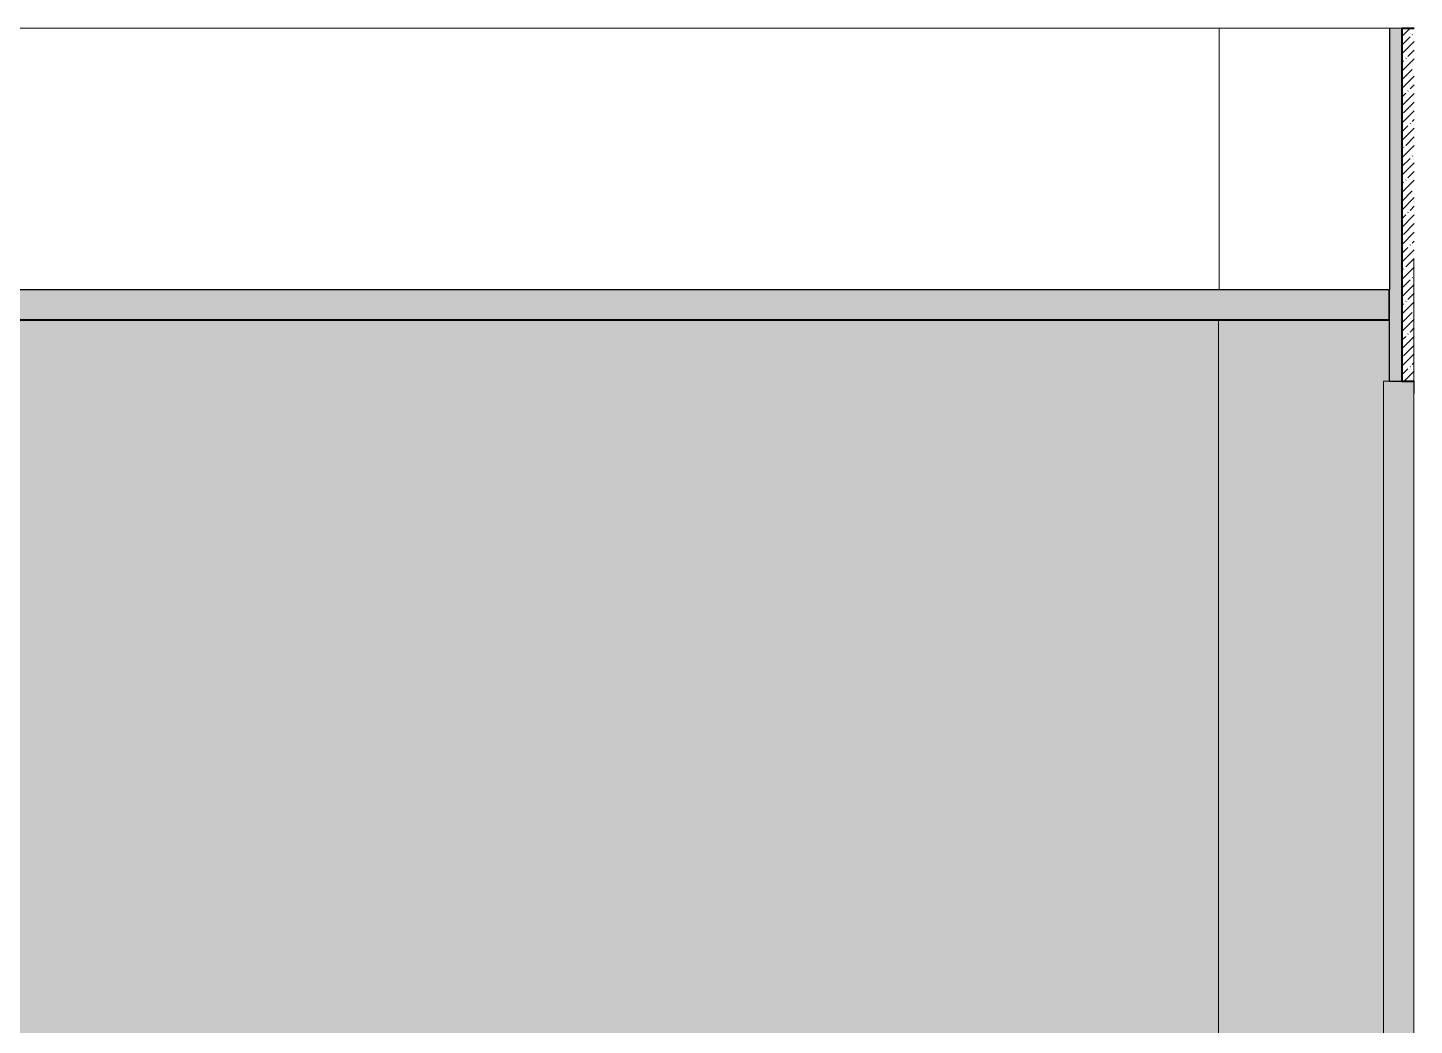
# Model space of a CAD drawing. Header units: millimetres. Extents: x 16345 to 138513, y -2470 to 23828.
# Drawn here: x 108705 to 110983, y 6442 to 8080 of the extents above; entities that cross this region are included whole.
import ezdxf

# ---------------------------------------------------------------- set-up
doc = ezdxf.new("R2010")
doc.units = ezdxf.units.MM
for name, color, linetype, lineweight in [('A-CLNG', 7, 'Continuous', 9), ('A-FLOR', 7, 'Continuous', 9), ('A-WALL', 7, 'Continuous', 9), ('A-WALL-PATT', 7, 'Continuous', 9), ('I-WALL', 7, 'Continuous', 9), ('S-COLS', 7, 'Continuous', 9)]:
    doc.layers.add(name, color=color, linetype=linetype, lineweight=lineweight)
for name, color, linetype, lineweight, true_color in [('A-CLNG-1', 7, 'Continuous', 9, 0x787878), ('A-CLNG-2', 7, 'Continuous', 30, 0x3c3c3c), ('A-CLNG-FNSH-1', 7, 'Continuous', 30, 0x3c3c3c), ('A-WALL-4', 7, 'Continuous', 40, 0x3c3c3c), ('A-WALL-7', 7, 'Continuous', 30, 0x3c3c3c), ('A-WALL-FNSH-3', 7, 'Continuous', 30, 0x3c3c3c), ('I-WALL-1', 7, 'Continuous', 9, 0x787878)]:
    doc.layers.add(name, color=color, linetype=linetype, lineweight=lineweight, true_color=true_color)
pattern_1 = [(0, (99531.845, 0), (30.48, 7.62), [2.515, -20.345, 2.515, -20.345, -121.92]), (0, (99531.845, 0), (30.48, 7.62), [-45.72, 2.515, -43.205, 2.515, -20.345, -53.34]), (0, (99531.845, 0), (30.48, 7.62), [-114.3, 2.515, -12.725, 2.515, -35.585]), (120, (99543.275, 3.81), (-21.8391136, 22.5864543), [2.515, -20.345, 2.515, -20.345, -121.92]), (120, (99543.275, 3.81), (-21.8391136, 22.5864543), [-45.72, 2.515, -43.205, 2.515, -20.345, -53.34]), (120, (99543.275, 3.81), (-21.8391136, 22.5864543), [-114.3, 2.515, -12.725, 2.515, -35.585]), (240, (99547.085, 19.05), (-8.6408864, -30.2064543), [2.515, -20.345, 2.515, -20.345, -121.92]), (240, (99547.085, 19.05), (-8.6408864, -30.2064543), [-45.72, 2.515, -43.205, 2.515, -20.345, -53.34]), (240, (99547.085, 19.05), (-8.6408864, -30.2064543), [-114.3, 2.515, -12.725, 2.515, -35.585])]

# ---------------------------------------------------------------- blocks, each defined once
blk = doc.blocks.new('BSC_Колонна _Прямоугольная - 500х500-23286270-Развертка 2_28-1')
at = {"layer": 'S-COLS'}
blk.add_hatch(color=256, dxfattribs=at).paths.add_polyline_path([(-141, 5000), (-100, 5000), (-100, 7500), (-150, 7500), (-150, 5000), (-145.1, 5000)])

msp = doc.modelspace()

# ---------------------------------------------------------------- hatches: boundary and pattern name
at = {"layer": 'A-CLNG-1'}
msp.add_hatch(color=256, dxfattribs=at).paths.add_polyline_path([(110618.9, 7600), (110941.5, 7600), (110941.5, 7650), (96102.5, 7650), (96102.5, 7600), (110254.8, 7600)])
h = msp.add_hatch(dxfattribs=at)
h.set_pattern_fill('FP_35', color=256, style=0, pattern_type=2)
h.set_pattern_definition(pattern_1)
h.paths.add_polyline_path([(110982.9, 7480), (110982.9, 7500), (110982.5, 7500), (110982.5, 7480)])
at = {"layer": 'A-WALL-PATT'}
h = msp.add_hatch(color=256, dxfattribs=at)
h.paths.add_polyline_path([(110657.5, 4200), (110661.5, 4200), (110661.5, 4925), (110657.5, 4925), (110657.5, 4203.3)])
h.paths.add_polyline_path([(110582.5, 4200), (110582.5, 5000), (110661.5, 5000), (110661.5, 7600), (105833.5, 7600), (105833.5, 4250), (106494.8, 4250), (106494.8, 4645), (106994.5, 4645), (106994.5, 4250), (108666.1, 4250), (108666.1, 4645), (109666.1, 4645), (109666.1, 4250), (110561.5, 4250), (110561.5, 4300), (110541.5, 4300), (110541.5, 4850), (110561.5, 4850), (110561.5, 5000), (110562.5, 5000), (110562.5, 4200)])
h.paths.add_polyline_path([(108070.3, 5100), (106742.5, 5100), (106742.5, 6400), (109742.5, 6400), (109742.5, 5100), (108798.5, 5100)])
h = msp.add_hatch(color=256, dxfattribs=at)
h.paths.add_polyline_path([(110682.5, 4200), (110941.5, 4200), (110941.5, 4925), (110661.5, 4925), (110661.5, 4200)])
h.paths.add_polyline_path([(110846.5, 4330), (110828.5, 4330), (110828.5, 4347.5), (110764.5, 4347.5), (110764.5, 4330), (110746.5, 4330), (110746.5, 4347.5), (110700.5, 4347.5), (110700.5, 4330), (110682.5, 4330), (110682.5, 4830), (110700.5, 4830), (110700.5, 4812.5), (110746.5, 4812.5), (110746.5, 4830), (110764.5, 4830), (110764.5, 4812.5), (110828.5, 4812.5), (110828.5, 4830), (110846.5, 4830), (110846.5, 4376.6)])
h.paths.add_polyline_path([(110764.5, 4362.5), (110828.5, 4362.5), (110828.5, 4797.5), (110764.5, 4797.5), (110764.5, 4376.6)])
h.paths.add_polyline_path([(110709.9, 4362.5), (110746.5, 4362.5), (110746.5, 4797.5), (110700.5, 4797.5), (110700.5, 4362.5)])
h.paths.add_polyline_path([(110932.5, 5000), (110932.5, 7500), (110941.5, 7500), (110941.5, 7600), (110661.5, 7600), (110661.5, 5000), (110914.7, 5000)])
at = {"layer": 'I-WALL'}
msp.add_hatch(color=256, dxfattribs=at).paths.add_polyline_path([(110982.9, 5000), (110982.9, 7480), (110982.5, 7480), (110982.5, 5000)])
at = {"layer": 'I-WALL-1'}
h = msp.add_hatch(dxfattribs=at)
h.set_pattern_fill('FP_35', color=256, style=0, pattern_type=2)
h.set_pattern_definition(pattern_1)
h.paths.add_polyline_path([(110962.5, 4200), (110962.5, 5000), (110942.5, 5000), (110942.5, 4200)])
h.paths.add_polyline_path([(110942.5, 7500), (110962.5, 7500), (110962.5, 8080), (110942.5, 8080), (110942.5, 7514.1)])
h = msp.add_hatch(dxfattribs=at)
h.set_pattern_fill('FP_34', color=256, style=0, pattern_type=2)
h.set_pattern_definition([(45, (99531.845, 0), (-14.25598, 14.25598), []), (45, (99546.102, 0), (-14.25598, 14.25598), [25.202, -5.04, 0.8382, -4.202])])
h.paths.add_polyline_path([(110982.5, 7500), (110982.9, 7500), (110982.9, 8080), (110962.5, 8080), (110962.5, 7500)])

# ---------------------------------------------------------------- linework, layer by layer
at = {"layer": 'A-CLNG'}
msp.add_line((110982.9, 7479.3), (110982.5, 7479.3), dxfattribs=at)
at = {"layer": 'A-CLNG-2'}
for p, q in [((110982.5, 7500), (110982.5, 7480)), ((110982.5, 7480), (110982.9, 7480))]:
    msp.add_line(p, q, dxfattribs=at)
at = {"layer": 'A-CLNG-FNSH-1'}
for p, q in [((110941.5, 7650), (96102.5, 7650)), ((110941.5, 7600), (110941.5, 7650)), ((110941.5, 7601), (96102.5, 7601)), ((96102.5, 7600), (110941.5, 7600))]:
    msp.add_line(p, q, dxfattribs=at)
at = {"layer": 'A-FLOR'}
msp.add_line((87682.5, 8080), (110962.5, 8080), dxfattribs=at)
at = {"layer": 'A-WALL'}
for p, q in [((110982.9, 7700), (110982.5, 7700)), ((110982.5, 7700), (110982.5, 7500))]:
    msp.add_line(p, q, dxfattribs=at)
at = {"layer": 'A-WALL-4'}
for p, q in [((110962.5, 8080), (110962.5, 7500)), ((110962.5, 8080), (110982.9, 8080)), ((110962.5, 7500), (110982.9, 7500))]:
    msp.add_line(p, q, dxfattribs=at)
at = {"layer": 'A-WALL-7'}
for p, q in [((110942.5, 8080.5), (110942.5, 7650)), ((110982.5, 8080), (110982.5, 8080.5)), ((110942.5, 7500), (110962.5, 7500))]:
    msp.add_line(p, q, dxfattribs=at)
at = {"layer": 'A-WALL-FNSH-3'}
for p, q in [((110942.5, 7650), (110941.5, 7650)), ((110942.5, 7500), (110942.5, 7650)), ((110941.5, 7600), (110941.5, 7500)), ((110941.5, 7500), (110942.5, 7500))]:
    msp.add_line(p, q, dxfattribs=at)
at = {"layer": 'I-WALL'}
for p, q in [((110662.5, 7650), (110662.5, 8080)), ((110661.5, 7600), (110661.5, 5000)), ((110932.5, 5000), (110932.5, 7500)), ((110932.5, 7500), (110941.5, 7500)), ((110982.5, 7480), (110982.5, 5000))]:
    msp.add_line(p, q, dxfattribs=at)

# ---------------------------------------------------------------- block references
at = {"layer": 'S-COLS'}
msp.add_blockref('BSC_Колонна _Прямоугольная - 500х500-23286270-Развертка 2_28-1', (111082.5, 0), dxfattribs=at)

doc.saveas('drawing.dxf')
